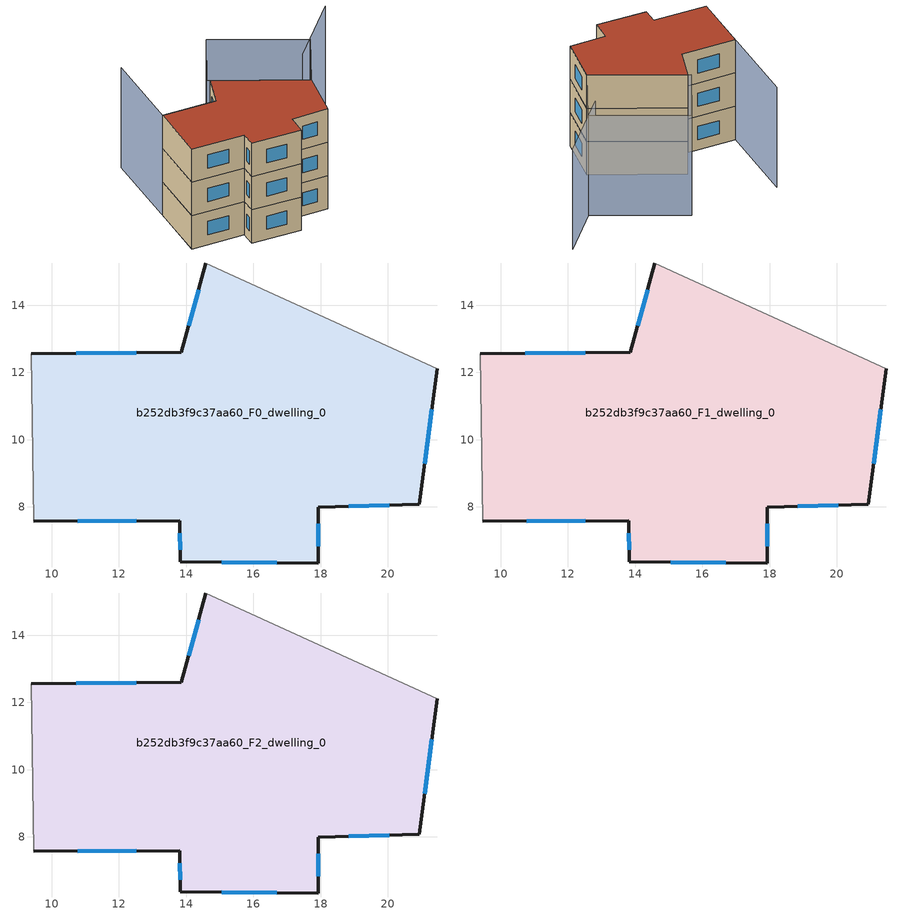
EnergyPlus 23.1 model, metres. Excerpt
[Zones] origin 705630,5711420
b252db3f9c37aa60_F0_dwelling_0
 floor ground (EU_floor_Construction): 21.46,12.11 20.93,8.08 17.93,7.99 17.93,6.33 13.83,6.37 13.81,7.59 9.47,7.57 9.4,12.56 13.86,12.59 14.59,15.25 z0
 wall outside (EU_wall_Construction): 9.47,7.57 13.81,7.59 13.83,6.37 17.93,6.33 17.93,7.99 20.93,8.08 21.46,12.11 / 14.59,15.25 13.86,12.59 9.4,12.56 z0:3
 wall adiabatic (EU_wall_Construction): 9.4,12.56 9.47,7.57 / 21.46,12.11 14.59,15.25 z0:3
 window (EU_Window_Construction): 18.83,8.02 20.03,8.05 / 17.93,6.83 17.93,7.5 / 15.06,6.36 16.7,6.34 / 13.82,7.23 13.82,6.73 / 10.77,7.58 12.51,7.59 / 12.52,12.58 10.73,12.57 / 14.37,14.46 14.08,13.39 / 21.09,9.29 21.3,10.91 z0.9:2.1
b252db3f9c37aa60_F1_dwelling_0
 floor to b252db3f9c37aa60_F0_dwelling_0 (EU_floor_Construction): 21.46,12.11 20.93,8.08 17.93,7.99 17.92,6.33 13.83,6.37 13.81,7.59 9.47,7.57 9.4,12.56 13.86,12.59 14.59,15.25 z3
 wall outside (EU_wall_Construction): 9.47,7.57 13.81,7.59 13.83,6.37 17.93,6.33 17.93,7.99 20.93,8.08 21.46,12.11 / 14.59,15.25 13.86,12.59 9.4,12.56 z3:6
 wall adiabatic (EU_wall_Construction): 9.4,12.56 9.47,7.57 / 21.46,12.11 14.59,15.25 z3:6
 window (EU_Window_Construction): 18.83,8.02 20.03,8.05 / 17.93,6.83 17.93,7.5 / 15.06,6.36 16.7,6.34 / 13.82,7.23 13.82,6.73 / 10.77,7.58 12.51,7.59 / 12.52,12.58 10.73,12.57 / 14.37,14.46 14.08,13.39 / 21.09,9.29 21.3,10.91 z3.9:5.1
b252db3f9c37aa60_F2_dwelling_0
 floor to b252db3f9c37aa60_F1_dwelling_0 (EU_floor_Construction): 21.46,12.11 20.93,8.08 17.93,7.99 17.92,6.33 13.83,6.37 13.81,7.59 9.47,7.57 9.4,12.56 13.86,12.59 14.59,15.25 z6
 wall outside (EU_wall_Construction): 9.47,7.57 13.81,7.59 13.83,6.37 17.93,6.33 17.93,7.99 20.93,8.08 21.46,12.11 / 14.59,15.25 13.86,12.59 9.4,12.56 z6:9
 wall adiabatic (EU_wall_Construction): 9.4,12.56 9.47,7.57 / 21.46,12.11 14.59,15.25 z6:9
 window (EU_Window_Construction): 18.83,8.02 20.03,8.05 / 17.93,6.83 17.93,7.5 / 15.06,6.36 16.7,6.34 / 13.82,7.23 13.82,6.73 / 10.77,7.58 12.51,7.59 / 12.52,12.58 10.73,12.57 / 14.37,14.46 14.08,13.39 / 21.09,9.29 21.3,10.91 z6.9:8.1
 roof outside (EU_roof_Construction): 20.93,8.08 21.46,12.11 14.59,15.25 13.86,12.59 9.4,12.56 9.47,7.57 13.81,7.59 13.83,6.37 17.93,6.33 17.93,7.99 z9
shading: 9.29,19.59 9.47,7.57 / 26.59,20.54 22.35,15.47 / 21.46,12.11 14.38,15.35 / 14.38,15.35 16.62,20.26 / 16.62,20.26 23.71,17.02 / 23.71,17.02 21.46,12.11 z0:9
[Building]
EU S2 Campaign: North Axis=0; Terrain=City; Solar Distribution=FullExterior
[Site:Location]
London: Latitude=51.5; Longitude=-0.5; Time Zone=0; Elevation=25
[SizingPeriod:WeatherFileDays]
AnnualSizingPeriod: Begin Month=1; Begin Day of Month=1; End Month=12; End Day of Month=31; Day of Week for Start Day=Monday; Use Weather File Daylight Saving Period=No; Use Weather File Rain and Snow Indicators=No
[MATERIAL]
EU_InternalMass_Material: Roughness=MediumRough; Thickness=0.1; Conductivity=1; Density=1800; Specific Heat=900; Thermal Absorptance=0.9; Solar Absorptance=0.7; Visible Absorptance=0.7
[MATERIAL:NOMASS] Roughness=MediumRough; Thermal Absorptance=0.9; Solar Absorptance=0.7; Visible Absorptance=0.7
Name | Thermal Resistance
EU_wall_NoMass | 1.04674
EU_roof_NoMass | 4.32442
EU_floor_NoMass | 2.04616
[WINDOWMATERIAL:SIMPLEGLAZINGSYSTEM]
EU_Window_SimpleGlazing: UFactor=4.25843; Solar Heat Gain Coefficient=0.85; Visible Transmittance=0.85
[CONSTRUCTION]
EU_wall_Construction: EU_wall_NoMass
EU_roof_Construction: EU_roof_NoMass
EU_floor_Construction: EU_floor_NoMass
EU_Window_Construction: EU_Window_SimpleGlazing
EU_InternalMass_Construction: EU_InternalMass_Material
[ZONE] Type=1; Multiplier=1; Ceiling Height=autocalculate; Floor Area=autocalculate; Part of Total Floor Area=Yes
Name | Volume
b252db3f9c37aa60_F0_dwelling_0 | 213.041
b252db3f9c37aa60_F1_dwelling_0; b252db3f9c37aa60_F2_dwelling_0 | 213.042
[INTERNALMASS] Construction=EU_InternalMass_Construction; Surface Area=71.0138
Name | Zone or ZoneList
b252db3f9c37aa60_F0_dwelling_0_EU_InternalMass | b252db3f9c37aa60_F0_dwelling_0
b252db3f9c37aa60_F1_dwelling_0_EU_InternalMass | b252db3f9c37aa60_F1_dwelling_0
b252db3f9c37aa60_F2_dwelling_0_EU_InternalMass | b252db3f9c37aa60_F2_dwelling_0
[OTHEREQUIPMENT] Fuel Type=Electricity; Design Level Calculation Method=Watts/Area; Power per Zone Floor Area=1; Fraction Latent=0; Fraction Radiant=0; Fraction Lost=0; Carbon Dioxide Generation Rate=0; EndUse Subcategory=EU_Step8_InternalGains
Name | Zone or ZoneList or Space or SpaceList | Schedule
EU_Step8_InternalGain_b252db3f9c37aa60_F0_dwelling_0_f000 | b252db3f9c37aa60_F0_dwelling_0 | EU_Step8_GainSchedule_b252db3f9c37aa60_F0_dwelling_0_f000
EU_Step8_InternalGain_b252db3f9c37aa60_F1_dwelling_0_f000 | b252db3f9c37aa60_F1_dwelling_0 | EU_Step8_GainSchedule_b252db3f9c37aa60_F1_dwelling_0_f000
EU_Step8_InternalGain_b252db3f9c37aa60_F2_dwelling_0_f000 | b252db3f9c37aa60_F2_dwelling_0 | EU_Step8_GainSchedule_b252db3f9c37aa60_F2_dwelling_0_f000
[ZONEVENTILATION:DESIGNFLOWRATE] Schedule=EU_AlwaysOn; Design Flow Rate Calculation Method=AirChanges/Hour; Air Changes per Hour=0.488719; Ventilation Type=Natural; Fan Pressure Rise=0; Fan Total Efficiency=1; Constant Term Coefficient=1; Temperature Term Coefficient=0; Velocity Term Coefficient=0; Velocity Squared Term Coefficient=0; Minimum Indoor Temperature=-100; Maximum Indoor Temperature=100; Delta Temperature=-100; Minimum Outdoor Temperature=-100; Maximum Outdoor Temperature=100; Maximum Wind Speed=40
Name | Zone or ZoneList or Space or SpaceList
EU_ConstantAir_b252db3f9c37aa60_F0_dwelling_0 | b252db3f9c37aa60_F0_dwelling_0
EU_ConstantAir_b252db3f9c37aa60_F1_dwelling_0 | b252db3f9c37aa60_F1_dwelling_0
EU_ConstantAir_b252db3f9c37aa60_F2_dwelling_0 | b252db3f9c37aa60_F2_dwelling_0
[HVACTEMPLATE:THERMOSTAT] Constant Heating Setpoint=20; Constant Cooling Setpoint=50
EU_HeatOnly_b252db3f9c37aa60_F0_dwelling_0; EU_HeatOnly_b252db3f9c37aa60_F1_dwelling_0; EU_HeatOnly_b252db3f9c37aa60_F2_dwelling_0
[HVACTEMPLATE:ZONE:IDEALLOADSAIRSYSTEM] System Availability Schedule=EU_AlwaysOn; Maximum Heating Supply Air Temperature=50; Minimum Cooling Supply Air Temperature=13; Maximum Heating Supply Air Humidity Ratio=0.0156; Minimum Cooling Supply Air Humidity Ratio=0.0077; Heating Limit=NoLimit; Cooling Limit=NoLimit; Heating Availability Schedule=EU_AlwaysOn; Cooling Availability Schedule=EU_CoolingOff; Dehumidification Control Type=ConstantSensibleHeatRatio; Cooling Sensible Heat Ratio=0.7; Dehumidification Setpoint=60; Humidification Control Type=None; Humidification Setpoint=30; Outdoor Air Method=None; Outdoor Air Flow Rate per Person=0.00944; Outdoor Air Flow Rate per Zone Floor Area=0; Outdoor Air Flow Rate per Zone=0; Demand Controlled Ventilation Type=None; Outdoor Air Economizer Type=NoEconomizer; Heat Recovery Type=None; Sensible Heat Recovery Effectiveness=0.7; Latent Heat Recovery Effectiveness=0.65
Name | Template Thermostat
b252db3f9c37aa60_F0_dwelling_0 | EU_HeatOnly_b252db3f9c37aa60_F0_dwelling_0
b252db3f9c37aa60_F1_dwelling_0 | EU_HeatOnly_b252db3f9c37aa60_F1_dwelling_0
b252db3f9c37aa60_F2_dwelling_0 | EU_HeatOnly_b252db3f9c37aa60_F2_dwelling_0
[SIZING:ZONE] Zone Cooling Design Supply Air Temperature Input Method=SupplyAirTemperature; Zone Cooling Design Supply Air Temperature=13; Zone Heating Design Supply Air Temperature Input Method=SupplyAirTemperature; Zone Heating Design Supply Air Temperature=50; Zone Cooling Design Supply Air Humidity Ratio=0.008; Zone Heating Design Supply Air Humidity Ratio=0.008; Cooling Design Air Flow Method=DesignDay; Cooling Design Air Flow Rate=0; Cooling Minimum Air Flow per Zone Floor Area=0.000762; Cooling Minimum Air Flow=0; Cooling Minimum Air Flow Fraction=0.2; Heating Design Air Flow Method=DesignDay; Heating Design Air Flow Rate=0; Heating Maximum Air Flow per Zone Floor Area=0.002032; Heating Maximum Air Flow=0.141576; Heating Maximum Air Flow Fraction=0.3; Account for Dedicated Outdoor Air System=No; Dedicated Outdoor Air System Control Strategy=NeutralSupplyAir; Dedicated Outdoor Air Low Setpoint Temperature for Design=autosize; Dedicated Outdoor Air High Setpoint Temperature for Design=autosize; Zone Load Sizing Method=Sensible Load Only No Latent Load; Zone Latent Cooling Design Supply Air Humidity Ratio Input Method=HumidityRatioDifference; Zone Cooling Design Supply Air Humidity Ratio Difference=0.005; Zone Latent Heating Design Supply Air Humidity Ratio Input Method=HumidityRatioDifference; Zone Humidification Design Supply Air Humidity Ratio Difference=0.005
b252db3f9c37aa60_F0_dwelling_0; b252db3f9c37aa60_F1_dwelling_0; b252db3f9c37aa60_F2_dwelling_0
[SCHEDULE:CONSTANT]
Name | Hourly Value
EU_AlwaysOn | 1
EU_CoolingOff | 0
[SCHEDULE:FILE] Column Number=1; Rows to Skip at Top=0; Number of Hours of Data=8760; Column Separator=Comma; Interpolate to Timestep=No; Minutes per Item=60; Adjust Schedule for Daylight Savings=Yes
Name | File
EU_Step8_GainSchedule_b252db3f9c37aa60_F0_dwelling_0_f000 | ../../schedules/b252db3f9c37aa60/b252db3f9c37aa60_F0_dwelling_0_f000_gain.csv
EU_Step8_GainSchedule_b252db3f9c37aa60_F1_dwelling_0_f000 | ../../schedules/b252db3f9c37aa60/b252db3f9c37aa60_F1_dwelling_0_f000_gain.csv
EU_Step8_GainSchedule_b252db3f9c37aa60_F2_dwelling_0_f000 | ../../schedules/b252db3f9c37aa60/b252db3f9c37aa60_F2_dwelling_0_f000_gain.csv
